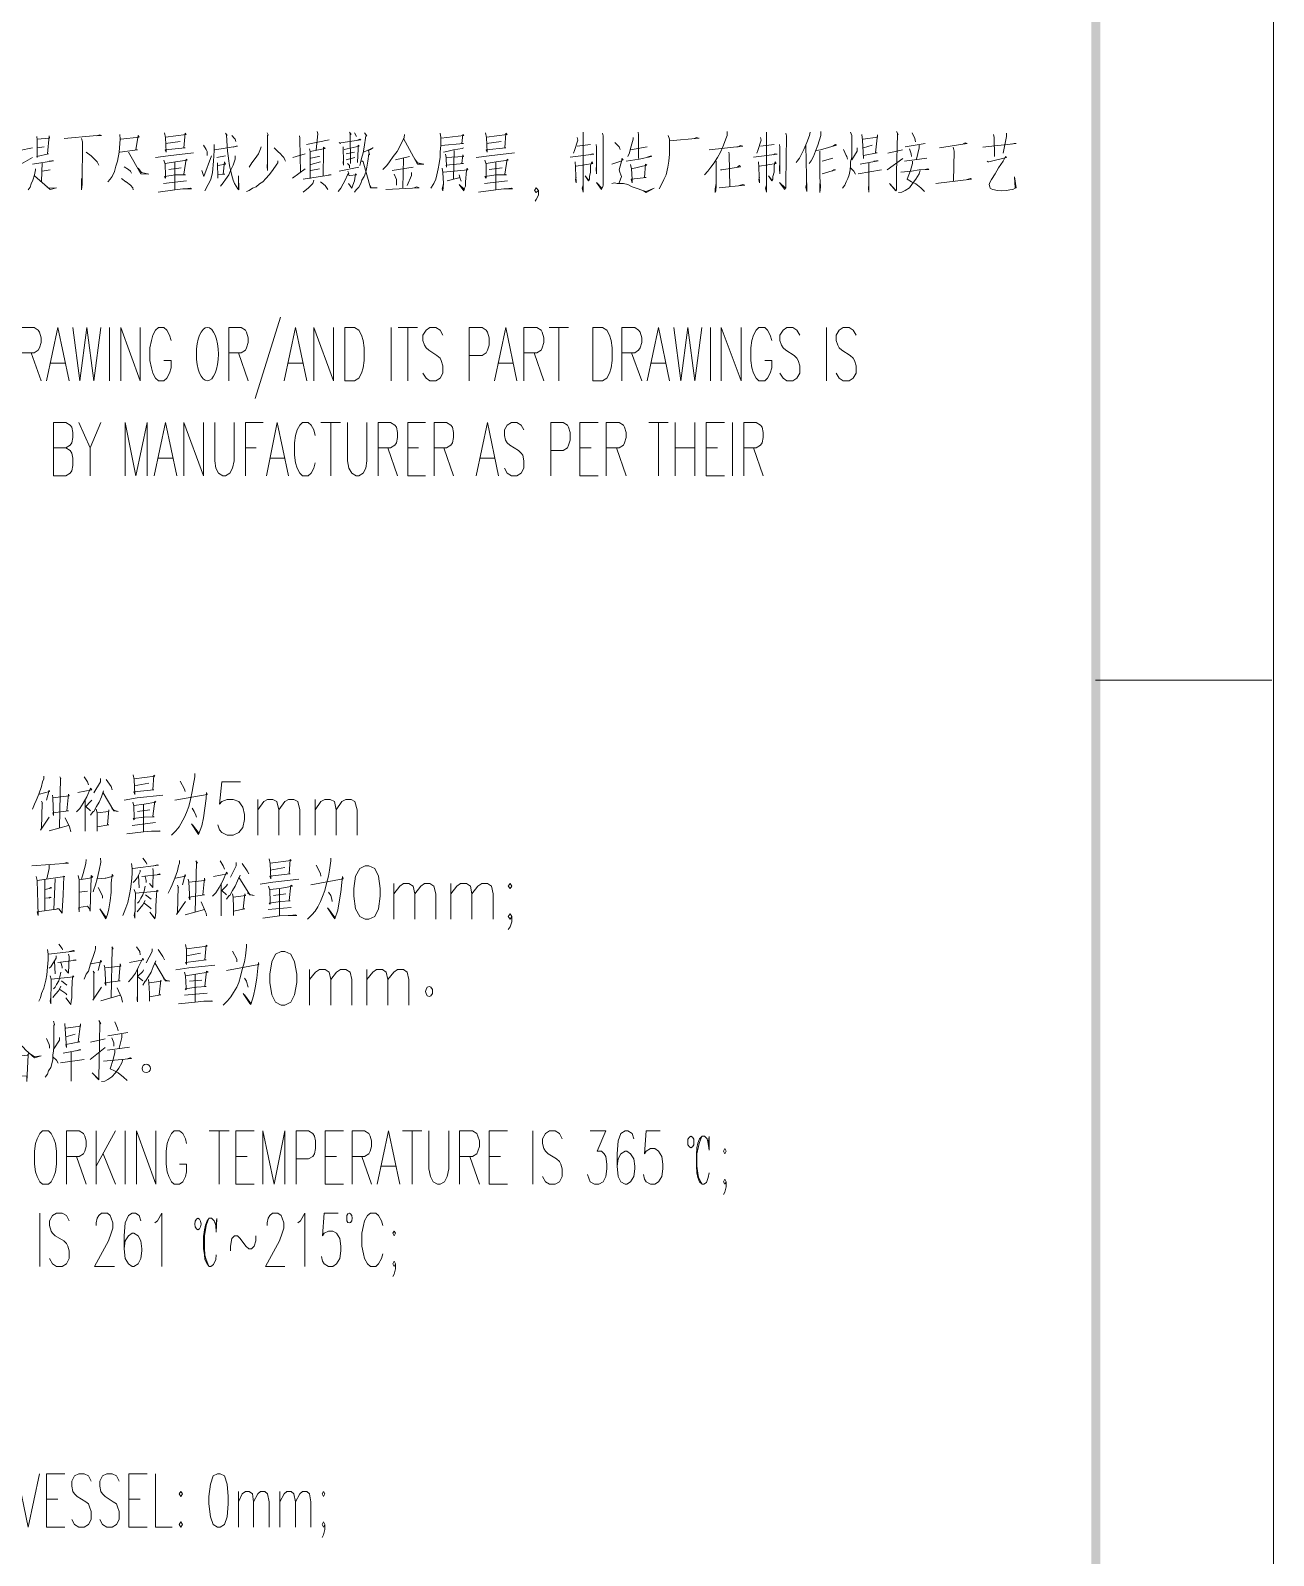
# Model space of a CAD drawing. Header units: millimetres. Extents: x 0 to 588, y 0 to 874.
# Drawn here: x 538.8 to 587.6, y 456.4 to 516.3 of the extents above; entities that cross this region are included whole.
import ezdxf

# ---------------------------------------------------------------- set-up
doc = ezdxf.new("R2010")
doc.units = ezdxf.units.MM
doc.layers.get('0').update_dxf_attribs({"lineweight": 18})

msp = doc.modelspace()

# ---------------------------------------------------------------- hatches: boundary and pattern name
for points in [[(580.453, 6.985), (580.813, 6.985), (580.453, 813.329)], [(580.813, 6.985), (580.453, 813.329), (580.813, 813.329)]]:
    msp.add_hatch(color=0).paths.add_polyline_path(points, flags=0)

# ---------------------------------------------------------------- linework, layer by layer
at = {"color": 0, "lineweight": 0}
for points in [[(587.608, 0), (587.608, 830.792)], [(544.089, 512.276), (544.131, 512.085), (544.153, 511.514), (544.11, 511.598), (544.894, 511.683), (544.851, 511.683), (544.894, 512.254), (544.936, 512.212), (544.131, 512.106)], [(546.481, 512.254), (546.544, 512.169), (546.523, 512.191), (546.544, 511.747), (546.566, 511.535), (546.566, 511.556), (546.587, 511.365), (546.608, 511.175), (546.629, 511.069), (546.65, 510.921), (546.693, 510.773), (546.735, 510.603), (546.777, 510.413), (546.841, 510.286), (546.904, 510.18), (546.968, 510.074), (547.01, 510.032), (546.989, 510.582), (546.989, 510.096)], [(548.111, 512.276), (548.153, 512.191), (548.132, 512.169), (548.132, 510.794), (548.111, 510.963), (548.132, 511.111)], [(550.079, 512.318), (550.101, 512.233), (550.037, 511.598)], [(551.349, 512.297), (551.413, 512.212), (551.37, 512.233), (551.392, 511.069)], [(551.54, 512.276), (551.625, 512.127)], [(551.942, 512.276), (552.027, 512.149), (551.984, 512.149), (551.921, 511.704), (551.879, 511.493), (551.815, 511.26), (551.773, 511.09), (551.751, 510.985)], [(554.905, 512.254), (554.927, 512.085), (554.927, 511.789), (554.905, 511.514), (554.905, 511.323), (554.863, 511.069), (554.821, 510.858), (554.778, 510.625), (554.736, 510.455), (554.651, 510.286), (554.545, 510.096)], [(556.683, 512.276), (556.726, 512.085), (556.747, 511.514), (556.705, 511.598), (557.488, 511.683), (557.445, 511.683), (557.488, 512.254), (557.53, 512.212), (556.726, 512.106)], [(560.514, 512.297), (560.514, 509.947), (560.472, 510.096), (560.514, 510.222)], [(561.277, 512.254), (561.298, 512.149), (561.298, 510.222), (561.277, 510.117), (561.255, 510.096), (561.234, 510.053), (561.044, 510.328), (561.255, 510.096)], [(562.673, 512.297), (562.695, 512.191), (562.695, 511.26)], [(566.166, 512.318), (566.166, 512.169), (566.145, 512.106), (565.997, 511.725), (565.912, 511.514), (565.785, 511.302), (565.764, 511.26), (565.658, 511.09), (565.531, 510.921), (565.404, 510.773), (565.277, 510.625)], [(567.711, 512.297), (567.711, 509.947), (567.669, 510.096), (567.711, 510.222)], [(568.473, 512.254), (568.494, 512.149), (568.473, 510.328), (568.473, 510.117), (568.452, 510.096), (568.431, 510.053), (568.219, 510.328), (568.452, 510.096)], [(569.426, 512.297), (569.404, 512.169), (569.299, 511.895), (569.172, 511.62), (569.087, 511.429), (569.002, 511.28), (568.918, 511.154), (568.875, 511.111)], [(569.849, 512.318), (569.849, 512.169), (569.722, 511.789), (569.637, 511.556), (569.553, 511.344), (569.468, 511.175), (569.383, 511.069)], [(571.013, 512.297), (571.056, 512.169), (571.056, 511.323), (571.013, 511.133), (571.013, 510.985), (570.992, 510.815), (570.95, 510.625), (570.907, 510.476), (570.844, 510.349), (570.78, 510.222), (570.696, 510.096)], [(572.812, 512.318), (572.876, 512.212), (572.855, 512.233), (572.812, 510.709), (572.812, 510.032), (572.791, 509.99), (572.537, 510.286), (572.791, 510.01)], [(573.426, 512.276), (573.532, 512.043), (573.553, 511.916)], [(577.13, 512.254), (577.13, 512.127), (577.003, 511.471)], [(538.903, 511.683), (538.395, 511.577)], [(539.073, 512.127), (539.094, 512), (539.094, 511.302), (539.073, 511.344), (539.538, 511.45), (539.496, 511.45), (539.559, 512.149), (539.581, 512.064), (539.073, 512.022)], [(539.094, 511.683), (539.369, 511.725)], [(540.152, 512.043), (541.295, 512.149), (541.613, 512.169), (541.549, 512.191), (541.422, 512.149)], [(540.83, 512.043), (540.872, 511.916), (540.851, 510.244), (540.83, 510.032), (540.83, 510.476)], [(542.332, 512.212), (542.354, 512.022), (542.311, 511.514), (542.248, 511.154), (542.184, 510.963), (542.121, 510.751), (542.036, 510.561), (541.951, 510.455), (541.867, 510.349)], [(542.375, 512.022), (543.094, 512.106), (543.052, 512.169), (542.967, 511.598), (543.031, 511.598), (542.332, 511.514)], [(544.131, 511.852), (544.703, 511.937)], [(545.613, 511.789), (545.719, 511.62), (545.761, 511.535), (545.761, 511.387)], [(546.037, 511.81), (546.037, 511.577), (546.015, 511.154), (545.973, 510.709), (545.909, 510.434), (545.804, 510.244), (545.677, 509.99)], [(546.058, 511.598), (546.947, 511.747), (546.904, 511.747), (546.777, 511.704)], [(546.735, 512.169), (546.841, 512.043), (546.862, 512.022), (546.883, 511.937)], [(547.878, 511.725), (547.857, 511.64), (547.772, 511.45), (547.645, 511.26), (547.518, 511.09), (547.412, 510.921)], [(548.386, 511.683), (548.534, 511.535), (548.64, 511.45), (548.703, 511.365), (548.767, 511.302), (548.809, 511.217), (548.831, 511.154)], [(549.381, 512.149), (549.402, 512.064), (549.402, 512.022), (549.423, 510.709)], [(549.656, 511.81), (550.545, 512)], [(549.783, 511.64), (549.804, 511.535), (549.804, 510.476)], [(549.804, 511.535), (550.397, 511.662), (550.333, 511.704), (550.333, 511.556), (550.312, 510.582)], [(550.947, 511.895), (550.99, 511.852), (551.011, 511.873), (551.794, 512), (551.751, 512.022), (551.667, 511.979)], [(551.095, 511.725), (551.095, 511.64), (551.116, 511.196), (551.116, 511.006), (551.095, 511.111), (551.116, 511.196)], [(551.138, 511.62), (551.73, 511.747), (551.688, 511.789), (551.688, 511.64), (551.667, 511.111)], [(551.9, 511.514), (552.281, 511.683), (552.26, 511.683), (552.175, 511.62), (552.09, 511.577), (552.133, 511.408), (552.111, 511.45), (552.069, 511.154), (552.027, 510.921), (551.984, 510.731), (551.921, 510.561), (551.836, 510.413), (551.794, 510.286), (551.709, 510.137), (551.603, 510.032), (551.54, 509.947)], [(553.508, 512.212), (553.487, 512.085), (553.36, 511.81), (553.212, 511.535), (553.064, 511.344), (552.916, 511.133), (552.81, 510.985), (552.662, 510.836)], [(553.466, 512.043), (554.016, 511.048), (554.27, 511.048), (554.016, 511.09), (553.91, 511.238)], [(554.948, 512.064), (555.837, 512.169), (555.794, 512.212), (555.752, 511.852), (555.816, 511.852), (554.948, 511.768)], [(555.816, 511.683), (555.773, 511.662), (555.434, 511.598), (555.223, 511.556), (555.032, 511.514)], [(556.726, 511.852), (557.297, 511.937)], [(560.282, 512.085), (560.303, 511.979), (560.176, 511.577), (560.134, 511.471)], [(560.282, 511.747), (560.811, 511.81)], [(561.023, 511.81), (561.044, 511.704), (561.044, 510.667), (561.023, 510.858), (561.044, 510.985)], [(561.763, 511.895), (561.933, 511.725), (561.975, 511.62)], [(562.483, 512.085), (562.483, 512.022), (562.377, 511.662), (562.335, 511.493), (562.271, 511.344)], [(562.377, 511.598), (563.033, 511.725)], [(563.859, 512.169), (563.901, 512.022), (563.901, 511.429), (563.88, 511.154), (563.838, 510.921), (563.774, 510.625), (563.689, 510.434), (563.584, 510.222), (563.499, 510.074)], [(565.044, 512.064), (564.981, 512.085), (564.875, 512.043), (565.065, 512.064), (563.901, 511.958)], [(565.467, 511.598), (566.78, 511.747), (566.695, 511.768), (566.568, 511.704)], [(567.478, 512.085), (567.5, 511.979), (567.372, 511.577), (567.33, 511.471)], [(567.478, 511.747), (568.008, 511.81)], [(568.219, 511.81), (568.24, 511.704), (568.24, 510.667), (568.219, 510.858), (568.219, 510.985)], [(569.256, 511.768), (569.299, 509.969), (569.256, 510.137), (569.299, 510.307)], [(569.68, 511.577), (569.828, 511.598), (570.463, 511.789), (570.42, 511.81), (570.315, 511.747)], [(570.738, 511.62), (570.844, 511.387), (570.865, 511.344), (570.886, 511.238)], [(571.267, 511.683), (571.267, 511.556), (571.056, 511.217)], [(571.458, 512.212), (571.479, 511.979), (571.521, 511.26), (571.521, 511.387), (572.05, 511.493), (571.987, 511.493), (572.072, 512.191), (572.072, 512.106), (571.5, 512.022)], [(571.521, 511.683), (571.86, 511.789)], [(573.151, 511.725), (573.934, 511.852)], [(573.32, 511.64), (573.384, 511.45), (573.405, 511.344)], [(573.701, 511.789), (573.701, 511.683), (573.596, 511.238)], [(574.506, 511.683), (575.585, 511.852), (575.522, 511.873), (575.437, 511.852)], [(575.035, 511.704), (575.077, 511.556), (575.056, 510.371)], [(576.199, 511.704), (577.511, 511.852), (577.427, 511.852), (577.321, 511.831)], [(576.622, 512.212), (576.644, 512.085), (576.665, 511.344)], [(538.353, 510.985), (538.903, 511.302)], [(538.903, 511.048), (539.729, 511.175), (539.665, 511.175), (539.559, 511.154)], [(539.284, 511.09), (539.263, 510.371)], [(541.02, 511.514), (541.211, 511.365), (541.443, 511.133), (541.507, 511.006)], [(542.671, 511.514), (543.158, 510.667), (543.179, 510.667), (543.475, 510.646), (543.179, 510.709), (543.052, 510.879)], [(543.729, 511.302), (544.237, 511.365), (545.232, 511.493)], [(544.068, 511.196), (544.11, 511.048), (544.131, 510.603), (544.131, 510.498), (544.089, 510.561), (544.513, 510.625), (544.915, 510.625), (544.851, 510.646), (544.936, 511.238), (544.978, 511.196), (544.513, 511.133), (544.11, 511.069)], [(544.491, 511.133), (544.491, 510.032)], [(545.55, 510.794), (545.634, 510.561), (545.931, 511.365)], [(546.481, 511.365), (546.142, 511.302)], [(546.163, 511.09), (546.185, 510.498), (546.185, 510.625), (546.46, 510.646), (546.396, 510.646), (546.439, 511.133), (546.481, 511.048), (546.185, 510.985)], [(546.862, 511.365), (546.862, 511.238), (546.777, 511.006), (546.693, 510.815), (546.608, 510.625), (546.481, 510.434), (546.396, 510.307), (546.29, 510.18)], [(548.534, 511.175), (548.534, 511.09), (548.492, 511.048), (548.322, 510.794), (548.196, 510.625), (548.068, 510.476), (547.942, 510.349), (547.814, 510.265), (547.688, 510.159), (547.539, 510.096), (547.412, 510.01), (547.307, 509.969)], [(549.614, 511.45), (549.127, 511.302)], [(550.164, 511.344), (550.143, 511.344), (549.825, 511.28)], [(549.825, 511.027), (550.206, 511.133)], [(551.54, 511.514), (551.222, 511.45)], [(551.561, 511.302), (551.222, 511.217)], [(551.265, 511.069), (551.349, 510.985), (551.349, 510.9)], [(551.836, 511.175), (551.879, 511.133), (552.175, 510.117), (552.429, 510.117), (552.196, 510.117), (552.154, 510.201)], [(553.699, 511.344), (553.149, 511.217)], [(553.466, 511.26), (553.445, 510.117)], [(555.117, 511.429), (555.138, 511.302), (555.159, 510.921), (555.138, 511.006), (555.816, 511.069), (555.752, 511.069), (555.794, 511.408), (555.816, 511.344), (555.138, 511.302)], [(555.456, 511.577), (555.434, 510.455)], [(556.323, 511.302), (556.832, 511.365), (557.826, 511.493)], [(556.662, 511.196), (556.705, 511.048), (556.705, 510.498), (556.662, 510.561), (557.107, 510.625), (557.509, 510.625), (557.445, 510.646), (557.53, 511.238), (557.572, 511.196), (557.107, 511.133), (556.705, 511.069)], [(557.086, 511.133), (557.086, 510.032)], [(560.006, 511.323), (560.938, 511.429), (560.917, 511.429), (560.874, 511.45), (560.79, 511.408)], [(560.197, 511.133), (560.218, 510.921), (560.218, 510.879), (560.239, 510.307), (560.218, 510.434), (560.239, 510.519)], [(560.239, 510.963), (560.895, 511.069), (560.853, 511.133), (560.811, 510.985), (560.811, 510.731), (560.769, 510.561), (560.769, 510.455), (560.726, 510.392), (560.599, 510.582), (560.726, 510.413)], [(561.636, 511.048), (562.038, 511.175), (562.038, 511.26), (562.081, 511.217), (562.038, 511.196), (561.933, 510.815), (561.954, 510.731), (561.996, 510.625), (562.017, 510.561), (561.933, 510.307)], [(562.208, 511.154), (562.716, 511.238), (563.203, 511.344), (563.182, 511.365), (563.033, 511.323)], [(562.377, 511.027), (562.419, 510.858), (562.441, 510.455), (562.441, 510.307), (562.398, 510.455), (562.991, 510.519), (562.928, 510.519), (562.97, 511.048), (563.012, 511.006), (562.419, 510.858)], [(565.743, 511.154), (565.743, 510.18), (565.721, 509.99), (565.7, 509.926), (565.7, 510.074), (565.743, 510.286)], [(566.23, 511.514), (566.251, 511.429), (566.272, 510.159)], [(567.203, 511.323), (568.135, 511.429), (568.113, 511.429), (568.05, 511.45), (567.986, 511.408)], [(567.394, 511.133), (567.415, 510.921), (567.415, 510.879), (567.436, 510.307), (567.415, 510.434), (567.436, 510.519)], [(567.436, 510.963), (568.092, 511.069), (568.05, 511.133), (568.008, 510.985), (568.008, 510.731), (567.965, 510.561), (567.965, 510.455), (567.923, 510.392), (567.796, 510.582), (567.923, 510.413)], [(569.807, 511.556), (569.807, 510.54), (569.828, 510.159), (569.807, 509.926), (569.807, 510.286)], [(569.891, 511.154), (570.315, 511.28)], [(571.394, 511.048), (572.093, 511.175), (572.029, 511.175), (571.923, 511.154)], [(571.733, 511.09), (571.733, 509.947), (571.712, 510.117), (571.733, 510.244)], [(572.452, 510.815), (573.066, 511.26)], [(572.474, 511.471), (573.045, 511.598)], [(573.13, 511.154), (573.998, 511.28)], [(573.447, 511.154), (573.447, 511.069), (573.363, 510.794), (573.236, 510.455), (573.405, 510.349), (573.574, 510.265), (573.765, 510.117), (573.913, 509.969)], [(576.368, 511.154), (576.411, 511.133), (576.432, 511.133), (577.13, 511.302), (577.088, 511.344), (577.003, 511.154), (576.813, 510.9), (576.686, 510.667), (576.538, 510.434), (576.474, 510.328), (576.453, 510.244), (576.474, 510.159), (576.495, 510.096), (576.58, 510.053), (576.665, 510.032), (576.77, 510.01), (576.94, 509.99), (577.13, 510.01), (577.257, 510.032), (577.384, 510.053), (577.469, 510.096), (577.511, 510.117), (577.448, 510.54), (577.469, 510.117)], [(539.03, 510.858), (539.03, 510.815), (538.988, 510.625), (538.924, 510.413), (538.861, 510.265), (538.819, 510.137), (538.734, 510.032)], [(538.988, 510.582), (539.602, 510.053), (539.856, 510.117), (539.581, 510.096), (539.475, 510.137)], [(539.284, 510.773), (539.602, 510.815)], [(542.396, 510.476), (542.565, 510.349)], [(542.502, 510.942), (542.671, 510.836), (542.756, 510.773), (542.798, 510.688)], [(544.259, 510.836), (544.745, 510.9)], [(549.106, 510.498), (549.614, 510.858)], [(549.529, 510.455), (550.63, 510.625), (550.566, 510.625), (550.46, 510.603)], [(550.164, 510.858), (549.825, 510.794)], [(551.286, 510.773), (551.328, 510.688), (551.265, 510.625), (551.18, 510.413), (551.095, 510.265), (551.011, 510.096), (550.905, 509.969)], [(550.947, 510.773), (551.709, 510.921)], [(551.307, 510.625), (551.349, 510.603), (551.625, 510.625), (551.582, 510.667), (551.54, 510.392), (551.476, 510.222), (551.434, 510.096), (551.307, 510.286)], [(553.847, 510.921), (553.021, 510.794)], [(553.106, 510.646), (553.191, 510.434), (553.191, 510.222)], [(553.784, 510.709), (553.784, 510.603), (553.614, 510.201)], [(554.99, 510.879), (555.011, 510.709), (555.032, 510.286), (555.011, 509.99), (554.99, 510.074), (555.032, 510.265)], [(555.032, 510.731), (555.985, 510.815), (555.964, 510.879), (555.942, 510.794), (555.9, 510.349), (555.9, 510.18), (555.858, 510.096), (555.837, 509.99), (555.646, 510.244), (555.858, 510.053)], [(555.181, 510.392), (555.688, 510.519)], [(555.646, 510.625), (555.688, 510.476), (555.731, 510.371)], [(556.832, 510.836), (557.34, 510.9)], [(565.912, 510.815), (565.954, 510.815), (566.695, 510.942), (566.653, 510.985), (566.568, 510.942)], [(569.891, 510.667), (570.42, 510.815), (570.357, 510.815), (570.272, 510.773)], [(571.013, 510.9), (571.14, 510.773), (571.204, 510.646)], [(571.309, 510.667), (572.22, 510.815)], [(573.744, 510.794), (573.701, 510.667), (573.574, 510.455), (573.447, 510.286), (573.32, 510.117), (573.151, 510.01), (573.024, 509.947), (572.897, 509.926)], [(572.982, 510.731), (573.405, 510.773), (573.701, 510.815), (574.082, 510.836), (574.04, 510.858), (573.934, 510.836)], [(574.357, 510.286), (575.755, 510.455), (575.712, 510.476), (575.585, 510.434)], [(542.586, 510.349), (542.756, 510.222), (542.84, 510.117), (542.861, 510.032)], [(543.835, 509.947), (544.491, 510.032), (544.809, 510.074), (545.148, 510.074), (545.105, 510.096), (544.894, 510.074)], [(544.047, 510.286), (544.957, 510.392)], [(549.952, 510.413), (549.91, 510.286), (549.741, 510.117), (549.529, 509.947)], [(550.206, 510.349), (550.397, 510.201), (550.503, 510.053)], [(552.768, 510.053), (554.08, 510.117), (553.995, 510.159), (553.889, 510.117)], [(556.408, 509.947), (557.086, 510.032), (557.403, 510.074), (557.742, 510.074), (557.699, 510.096), (557.488, 510.074)], [(556.641, 510.286), (557.551, 510.392)], [(558.631, 509.587), (558.673, 509.651), (558.758, 509.82), (558.758, 510.01), (558.673, 510.117), (558.61, 510.01), (558.673, 509.926), (558.758, 510.01)], [(561.636, 510.286), (561.742, 510.307), (561.848, 510.286), (562.102, 510.286), (562.271, 510.244), (562.441, 510.159), (562.673, 510.074), (562.885, 509.99), (562.991, 509.926), (563.308, 510.096), (562.991, 509.969), (562.843, 510.01)], [(565.848, 510.117), (566.865, 510.222), (566.78, 510.244), (566.653, 510.201)], [(548.64, 505.037), (547.645, 501.841)], [(538.459, 502.539), (538.459, 504.635), (538.967, 504.635), (539.136, 504.529), (539.178, 504.444), (539.242, 504.232), (539.242, 504.042), (539.178, 503.83), (539.136, 503.745), (538.967, 503.64), (538.459, 503.64)], [(539.454, 502.539), (539.898, 504.635), (540.343, 502.539)], [(540.491, 504.635), (540.766, 502.539), (541.041, 504.635), (541.316, 502.539), (541.591, 504.635)], [(541.93, 504.635), (541.93, 502.539)], [(542.375, 502.539), (542.375, 504.635), (543.137, 502.539), (543.137, 504.635)], [(544.343, 504.127), (544.28, 504.338), (544.174, 504.529), (544.068, 504.635), (543.856, 504.635), (543.729, 504.529), (543.624, 504.338), (543.581, 504.127), (543.518, 503.83), (543.518, 503.343), (543.581, 503.047), (543.624, 502.835), (543.729, 502.644), (543.856, 502.539), (544.068, 502.539), (544.174, 502.644), (544.28, 502.835), (544.343, 503.047), (544.343, 503.343), (544.068, 503.343)], [(546.608, 502.539), (546.608, 504.635), (547.095, 504.635), (547.264, 504.529), (547.307, 504.444), (547.37, 504.232), (547.37, 504.042), (547.307, 503.83), (547.264, 503.745), (547.095, 503.64), (546.608, 503.64)], [(548.788, 502.539), (549.233, 504.635), (549.677, 502.539)], [(549.952, 502.539), (549.952, 504.635), (550.714, 502.539), (550.714, 504.635)], [(552.979, 504.635), (552.979, 502.539)], [(553.254, 504.635), (554.016, 504.635)], [(553.635, 504.635), (553.635, 502.539)], [(555.011, 504.338), (554.905, 504.529), (554.736, 504.635), (554.503, 504.635), (554.355, 504.529), (554.228, 504.338), (554.228, 504.127), (554.292, 503.936), (554.355, 503.83), (554.461, 503.745), (554.778, 503.534), (554.905, 503.428), (554.948, 503.343), (555.011, 503.131), (555.011, 502.835), (554.905, 502.644), (554.736, 502.539), (554.503, 502.539), (554.355, 502.644), (554.228, 502.835)], [(556.048, 502.539), (556.048, 504.635), (556.556, 504.635), (556.705, 504.529), (556.768, 504.444), (556.832, 504.232), (556.832, 503.936), (556.768, 503.745), (556.705, 503.64), (556.556, 503.534), (556.048, 503.534)], [(557.043, 502.539), (557.488, 504.635), (557.911, 502.539)], [(558.186, 502.539), (558.186, 504.635), (558.694, 504.635), (558.864, 504.529), (558.906, 504.444), (558.969, 504.232), (558.969, 504.042), (558.906, 503.83), (558.864, 503.745), (558.694, 503.64), (558.186, 503.64)], [(559.181, 504.635), (559.943, 504.635)], [(559.562, 504.635), (559.562, 502.539)], [(562.038, 502.539), (562.038, 504.635), (562.547, 504.635), (562.695, 504.529), (562.758, 504.444), (562.822, 504.232), (562.822, 504.042), (562.758, 503.83), (562.695, 503.745), (562.547, 503.64), (562.038, 503.64)], [(563.033, 502.539), (563.478, 504.635), (563.901, 502.539)], [(564.071, 504.635), (564.346, 502.539), (564.621, 504.635), (564.896, 502.539), (565.171, 504.635)], [(565.51, 504.635), (565.51, 502.539)], [(565.933, 502.539), (565.933, 504.635), (566.716, 502.539), (566.716, 504.635)], [(567.923, 504.127), (567.859, 504.338), (567.754, 504.529), (567.648, 504.635), (567.415, 504.635), (567.309, 504.529), (567.203, 504.338), (567.14, 504.127), (567.097, 503.83), (567.097, 503.343), (567.14, 503.047), (567.203, 502.835), (567.309, 502.644), (567.415, 502.539), (567.648, 502.539), (567.754, 502.644), (567.859, 502.835), (567.923, 503.047), (567.923, 503.343), (567.648, 503.343)], [(569.024, 504.338), (568.896, 504.529), (568.748, 504.635), (568.515, 504.635), (568.367, 504.529), (568.24, 504.338), (568.24, 504.127), (568.304, 503.936), (568.367, 503.83), (568.473, 503.745), (568.791, 503.534), (568.896, 503.428), (568.96, 503.343), (569.024, 503.131), (569.024, 502.835), (568.896, 502.644), (568.748, 502.539), (568.515, 502.539), (568.367, 502.644), (568.24, 502.835)], [(570.061, 504.635), (570.061, 502.539)], [(571.225, 504.338), (571.119, 504.529), (570.95, 504.635), (570.717, 504.635), (570.569, 504.529), (570.442, 504.338), (570.442, 504.127), (570.505, 503.936), (570.569, 503.83), (570.674, 503.745), (570.992, 503.534), (571.119, 503.428), (571.161, 503.343), (571.225, 503.131), (571.225, 502.835), (571.119, 502.644), (570.95, 502.539), (570.717, 502.539), (570.569, 502.644), (570.442, 502.835)], [(538.861, 503.64), (539.242, 502.539)], [(546.989, 503.64), (547.37, 502.539)], [(558.588, 503.64), (558.969, 502.539)], [(562.419, 503.64), (562.822, 502.539)], [(539.623, 503.238), (540.173, 503.238)], [(548.957, 503.238), (549.508, 503.238)], [(557.212, 503.238), (557.763, 503.238)], [(563.203, 503.238), (563.753, 503.238)], [(539.729, 498.814), (539.729, 500.909), (540.216, 500.909), (540.385, 500.803), (540.448, 500.719), (540.491, 500.507), (540.491, 500.317), (540.448, 500.105), (540.385, 500.02), (540.216, 499.914), (539.729, 499.914)], [(540.724, 500.909), (541.168, 499.914), (541.168, 498.814)], [(541.591, 500.909), (541.168, 499.914)], [(542.544, 498.814), (542.544, 500.909), (542.967, 498.814), (543.412, 500.909), (543.412, 498.814)], [(543.687, 498.814), (544.131, 500.909), (544.576, 498.814)], [(544.851, 498.814), (544.851, 500.909), (545.613, 498.814), (545.613, 500.909)], [(546.058, 500.909), (546.058, 499.406), (546.1, 499.11), (546.206, 498.92), (546.375, 498.814), (546.481, 498.814), (546.65, 498.92), (546.756, 499.11), (546.82, 499.406), (546.82, 500.909)], [(547.264, 498.814), (547.264, 500.909), (547.963, 500.909)], [(548.09, 498.814), (548.513, 500.909), (548.957, 498.814)], [(549.995, 500.401), (549.952, 500.612), (549.846, 500.803), (549.72, 500.909), (549.508, 500.909), (549.402, 500.803), (549.296, 500.612), (549.233, 500.401), (549.19, 500.105), (549.19, 499.618), (549.233, 499.322), (549.296, 499.11), (549.402, 498.92), (549.508, 498.814), (549.72, 498.814), (549.846, 498.92), (549.952, 499.11), (549.995, 499.322)], [(550.227, 500.909), (550.99, 500.909)], [(550.609, 500.909), (550.609, 498.814)], [(551.265, 500.909), (551.265, 499.406), (551.328, 499.11), (551.434, 498.92), (551.603, 498.814), (551.709, 498.814), (551.879, 498.92), (551.984, 499.11), (552.027, 499.406), (552.027, 500.909)], [(552.471, 498.814), (552.471, 500.909), (552.958, 500.909), (553.127, 500.803), (553.191, 500.719), (553.233, 500.507), (553.233, 500.317), (553.191, 500.105), (553.127, 500.02), (552.958, 499.914), (552.471, 499.914)], [(553.635, 498.814), (553.635, 500.909), (554.334, 500.909)], [(554.673, 498.814), (554.673, 500.909), (555.159, 500.909), (555.329, 500.803), (555.392, 500.719), (555.434, 500.507), (555.434, 500.317), (555.392, 500.105), (555.329, 500.02), (555.159, 499.914), (554.673, 499.914)], [(556.323, 498.814), (556.768, 500.909), (557.191, 498.814)], [(558.186, 500.612), (558.08, 500.803), (557.911, 500.909), (557.699, 500.909), (557.53, 500.803), (557.424, 500.612), (557.424, 500.401), (557.466, 500.211), (557.53, 500.105), (557.636, 500.02), (557.975, 499.808), (558.08, 499.703), (558.144, 499.618), (558.186, 499.406), (558.186, 499.11), (558.08, 498.92), (557.911, 498.814), (557.699, 498.814), (557.53, 498.92), (557.424, 499.11)], [(559.245, 498.814), (559.245, 500.909), (559.731, 500.909), (559.901, 500.803), (559.943, 500.719), (560.006, 500.507), (560.006, 500.211), (559.943, 500.02), (559.901, 499.914), (559.731, 499.808), (559.245, 499.808)], [(560.388, 498.814), (560.388, 500.909), (561.107, 500.909)], [(561.425, 498.814), (561.425, 500.909), (561.933, 500.909), (562.102, 500.803), (562.144, 500.719), (562.208, 500.507), (562.208, 500.317), (562.144, 500.105), (562.102, 500.02), (561.933, 499.914), (561.425, 499.914)], [(563.097, 500.909), (563.859, 500.909)], [(563.478, 500.909), (563.478, 498.814)], [(564.134, 500.909), (564.134, 498.814)], [(564.896, 500.909), (564.896, 498.814)], [(565.341, 498.814), (565.341, 500.909), (566.06, 500.909)], [(566.378, 500.909), (566.378, 498.814)], [(566.822, 498.814), (566.822, 500.909), (567.309, 500.909), (567.478, 500.803), (567.542, 500.719), (567.584, 500.507), (567.584, 500.317), (567.542, 500.105), (567.478, 500.02), (567.309, 499.914), (566.822, 499.914)], [(540.216, 499.914), (540.385, 499.808), (540.448, 499.703), (540.491, 499.512), (540.491, 499.216), (540.448, 499.004), (540.385, 498.92), (540.216, 498.814), (539.729, 498.814)], [(547.264, 499.914), (547.688, 499.914)], [(552.852, 499.914), (553.233, 498.814)], [(553.635, 499.914), (554.059, 499.914)], [(555.053, 499.914), (555.434, 498.814)], [(560.388, 499.914), (560.832, 499.914)], [(561.827, 499.914), (562.208, 498.814)], [(564.134, 499.914), (564.896, 499.914)], [(565.341, 499.914), (565.785, 499.914)], [(567.203, 499.914), (567.584, 498.814)], [(543.856, 499.512), (544.407, 499.512)], [(548.238, 499.512), (548.788, 499.512)], [(556.493, 499.512), (557.043, 499.512)], [(553.635, 498.814), (554.334, 498.814)], [(560.388, 498.814), (561.107, 498.814)], [(565.341, 498.814), (566.06, 498.814)], [(587.544, 490.791), (580.623, 490.791)], [(542.861, 487.087), (542.904, 486.897), (542.925, 486.304), (542.883, 486.41), (543.666, 486.495), (543.624, 486.495), (543.666, 487.066), (543.708, 487.024), (542.904, 486.918)], [(545.274, 487.13), (545.274, 487.003), (545.211, 486.643), (545.169, 486.431), (545.105, 486.114), (545.042, 485.839), (544.957, 485.606), (544.872, 485.415), (544.661, 485.034), (544.534, 484.886), (544.364, 484.717)], [(539.348, 487.024), (539.348, 486.918), (539.306, 486.812), (539.263, 486.622), (539.157, 486.325), (539.052, 486.071), (538.988, 485.923), (538.903, 485.733)], [(539.983, 487.003), (540.025, 486.918), (540.004, 486.96), (539.962, 485.013)], [(540.681, 486.389), (541.232, 486.495), (541.189, 486.558), (541.041, 486.219), (540.893, 485.966), (540.766, 485.754), (540.639, 485.627)], [(540.935, 487.003), (541.062, 486.812), (541.105, 486.685)], [(541.57, 486.939), (541.57, 486.812), (541.316, 486.368)], [(541.803, 486.897), (541.994, 486.622), (542.036, 486.495)], [(542.904, 486.643), (543.475, 486.749)], [(544.894, 486.431), (544.872, 486.516), (544.703, 486.833)], [(547.074, 486.812), (546.333, 486.812), (546.248, 485.923), (546.333, 486.029), (546.544, 486.114), (546.777, 486.114), (547.01, 486.029), (547.158, 485.817), (547.222, 485.521), (547.222, 485.33), (547.158, 485.013), (547.01, 484.822), (546.777, 484.717), (546.544, 484.717), (546.333, 484.822), (546.248, 484.928), (546.185, 485.119)], [(539.178, 486.325), (539.581, 486.431), (539.559, 486.474), (539.454, 486.092)], [(539.263, 486.05), (539.306, 485.966), (539.284, 485.987), (539.263, 484.971), (539.221, 484.907), (539.559, 485.415)], [(539.687, 486.283), (539.708, 486.177), (539.729, 485.479), (539.708, 485.584), (540.322, 485.669), (540.258, 485.669), (540.322, 486.325), (540.343, 486.262), (539.687, 486.177)], [(540.978, 486.114), (540.978, 484.865), (540.978, 485.161)], [(541.232, 486.092), (541.189, 486.029), (540.999, 485.839), (541.189, 485.669)], [(541.697, 486.452), (541.613, 486.219), (541.528, 486.008), (541.422, 485.839), (541.316, 485.648), (541.295, 485.648), (541.189, 485.5)], [(541.676, 486.368), (542.1, 485.669), (542.269, 485.648), (542.1, 485.69), (542.015, 485.754)], [(542.502, 486.092), (543.01, 486.177), (544.026, 486.283)], [(542.84, 486.008), (542.883, 485.86), (542.904, 485.394), (542.904, 485.309), (542.861, 485.373), (543.285, 485.415), (543.687, 485.436), (543.624, 485.457), (543.708, 486.05), (543.75, 486.008), (543.285, 485.923), (542.883, 485.881)], [(543.264, 485.923), (543.264, 484.844)], [(545.148, 485.161), (545.402, 484.78), (545.423, 484.738), (545.55, 485.077), (545.613, 485.394), (545.677, 485.775), (545.719, 486.156), (545.74, 486.389), (545.761, 486.304), (544.491, 486.092)], [(547.751, 486.114), (547.751, 484.717)], [(547.751, 485.712), (547.984, 486.029), (548.132, 486.114), (548.344, 486.114), (548.492, 486.029), (548.577, 485.712), (548.577, 484.717)], [(548.577, 485.712), (548.809, 486.029), (548.957, 486.114), (549.169, 486.114), (549.317, 486.029), (549.402, 485.712), (549.402, 484.717)], [(549.995, 486.114), (549.995, 484.717)], [(549.995, 485.712), (550.227, 486.029), (550.376, 486.114), (550.587, 486.114), (550.757, 486.029), (550.82, 485.712), (550.82, 484.717)], [(550.82, 485.712), (551.053, 486.029), (551.201, 486.114), (551.413, 486.114), (551.561, 486.029), (551.646, 485.712), (551.646, 484.717)], [(540.194, 485.394), (540.364, 485.034), (540.385, 484.95), (540.406, 484.844)], [(541.401, 485.733), (541.443, 485.584), (541.443, 484.865), (541.443, 485.034), (541.909, 485.119), (541.846, 485.119), (541.909, 485.712), (541.909, 485.648), (541.443, 485.584)], [(543.031, 485.648), (543.518, 485.712)], [(545.169, 485.775), (545.253, 485.648), (545.317, 485.5), (545.338, 485.415)], [(539.559, 484.886), (540.322, 485.098)], [(542.607, 484.759), (543.264, 484.844), (543.581, 484.865), (543.92, 484.865), (543.878, 484.886), (543.666, 484.865)], [(542.819, 485.098), (543.729, 485.204)], [(545.19, 485.119), (545.444, 484.78), (545.423, 484.78)], [(538.882, 483.51), (540.322, 483.616), (540.258, 483.637), (540.131, 483.595)], [(539.559, 483.531), (539.559, 483.404), (539.475, 483.002)], [(541.02, 483.764), (540.999, 483.595), (540.893, 483.214), (540.83, 482.981)], [(541.57, 483.807), (541.591, 483.658), (541.528, 483.341), (541.443, 483.002), (541.38, 482.769), (541.316, 482.579), (541.295, 482.494)], [(542.798, 483.595), (542.819, 483.404), (542.819, 483.193), (542.798, 482.896), (542.756, 482.6), (542.713, 482.388), (542.65, 482.071), (542.565, 481.859), (542.502, 481.69), (542.459, 481.563)], [(542.84, 483.404), (543.856, 483.531), (543.814, 483.553), (543.666, 483.51)], [(543.242, 483.807), (543.37, 483.637), (543.391, 483.574)], [(544.682, 483.722), (544.682, 483.616), (544.639, 483.51), (544.597, 483.32), (544.491, 483.023), (544.385, 482.769), (544.322, 482.621), (544.237, 482.431)], [(545.317, 483.701), (545.38, 483.616), (545.338, 483.637), (545.296, 481.711)], [(546.269, 483.701), (546.396, 483.51), (546.439, 483.383)], [(546.904, 483.637), (546.904, 483.51), (546.672, 483.066)], [(547.137, 483.595), (547.328, 483.32), (547.391, 483.193)], [(548.196, 483.785), (548.238, 483.595), (548.259, 483.002), (548.217, 483.108), (549.021, 483.193), (548.979, 483.193), (549.021, 483.764), (549.063, 483.722), (548.238, 483.616)], [(550.609, 483.807), (550.609, 483.701), (550.566, 483.341), (550.524, 483.108), (550.439, 482.812), (550.376, 482.536), (550.291, 482.304), (550.206, 482.113), (550.101, 481.901), (549.995, 481.732), (549.868, 481.584), (549.741, 481.457), (549.698, 481.415)], [(550.227, 483.108), (550.206, 483.214), (550.037, 483.531)], [(539.052, 483.087), (539.094, 482.939), (539.115, 482.05), (539.136, 481.563), (539.094, 481.711), (539.941, 481.817), (539.898, 481.838), (539.813, 481.796)], [(539.941, 481.817), (540.067, 481.647), (540.067, 481.732), (540.11, 482.367), (540.131, 483.108), (540.173, 483.087), (539.538, 483.002), (539.094, 482.939)], [(539.39, 482.96), (539.39, 481.774)], [(539.792, 483.002), (539.75, 481.796)], [(540.702, 483.129), (540.745, 482.96), (540.745, 481.711), (540.724, 481.88), (541.062, 481.923), (541.147, 481.817), (541.168, 481.732), (541.189, 482.261), (541.211, 483.045), (541.211, 483.129), (541.274, 483.066), (541.147, 483.023), (540.745, 482.96)], [(541.443, 483.002), (541.761, 483.023), (541.782, 483.023), (542.036, 483.087), (542.078, 483.108), (542.036, 483.171), (541.994, 482.833), (541.994, 482.473), (541.951, 482.134), (541.909, 481.817), (541.846, 481.605), (541.782, 481.436), (541.549, 481.817), (541.803, 481.478)], [(543.137, 483.341), (543.137, 483.277), (543.01, 483.045), (542.925, 482.918), (542.861, 482.854)], [(543.073, 483.129), (543.094, 482.642)], [(543.2, 483.087), (543.92, 483.171), (543.899, 483.193), (543.814, 483.171)], [(543.327, 483.087), (543.37, 482.939), (543.37, 482.854)], [(543.624, 483.404), (543.645, 483.32), (543.624, 482.663), (543.496, 482.812)], [(544.513, 483.023), (544.915, 483.108), (544.894, 483.171), (544.788, 482.769)], [(545.02, 482.981), (545.042, 482.875), (545.084, 482.177), (545.042, 482.283), (545.655, 482.367), (545.592, 482.367), (545.655, 483.023), (545.677, 482.939), (545.042, 482.875)], [(546.015, 483.087), (546.566, 483.193), (546.523, 483.256), (546.375, 482.918), (546.227, 482.663), (546.1, 482.452), (545.973, 482.325)], [(547.053, 483.15), (546.947, 482.918), (546.862, 482.706), (546.756, 482.536), (546.65, 482.346), (546.629, 482.346), (546.523, 482.198)], [(547.01, 483.066), (547.433, 482.367), (547.603, 482.346), (547.433, 482.388), (547.349, 482.452)], [(547.836, 482.791), (548.344, 482.875), (549.36, 482.981)], [(548.238, 483.341), (548.809, 483.447)], [(550.481, 481.859), (550.736, 481.478), (550.778, 481.436), (550.884, 481.774), (550.947, 482.092), (551.011, 482.473), (551.053, 482.854), (551.074, 483.087), (551.095, 483.002), (549.825, 482.769)], [(539.411, 482.579), (539.665, 482.642), (539.623, 482.663), (539.581, 482.621)], [(540.745, 482.473), (541.062, 482.515)], [(541.486, 482.663), (541.634, 482.388), (541.655, 482.325), (541.655, 482.24)], [(542.904, 482.579), (542.946, 482.431), (542.925, 481.457), (542.904, 481.563), (542.925, 481.711)], [(542.946, 482.431), (543.835, 482.515), (543.793, 482.558), (543.772, 482.346), (543.75, 481.944), (543.75, 481.711), (543.729, 481.563), (543.708, 481.436), (543.518, 481.69), (543.687, 481.478)], [(543.327, 482.706), (543.285, 482.515), (543.242, 482.367), (543.158, 482.24), (543.094, 482.113), (543.031, 482.05)], [(543.348, 482.367), (543.56, 482.198)], [(544.597, 482.748), (544.639, 482.663), (544.618, 482.685), (544.597, 481.669), (544.555, 481.605), (544.915, 482.113)], [(546.312, 482.812), (546.312, 481.542), (546.312, 481.859)], [(546.566, 482.791), (546.523, 482.727), (546.333, 482.536), (546.523, 482.367)], [(546.756, 482.409), (546.777, 482.283), (546.798, 481.88), (546.798, 481.563), (546.798, 481.732), (547.243, 481.817), (547.179, 481.817), (547.243, 482.409), (547.264, 482.346), (546.798, 482.283)], [(548.174, 482.706), (548.217, 482.558), (548.238, 482.092), (548.238, 482.007), (548.196, 482.05), (548.64, 482.113), (549.021, 482.134), (548.979, 482.156), (549.042, 482.748), (549.106, 482.706), (548.619, 482.621), (548.217, 482.579)], [(548.365, 482.346), (548.852, 482.409)], [(548.598, 482.621), (548.598, 481.542)], [(550.524, 482.473), (550.609, 482.346), (550.651, 482.198), (550.672, 482.113)], [(553.085, 482.812), (553.085, 481.415)], [(553.085, 482.409), (553.318, 482.706), (553.466, 482.812), (553.678, 482.812), (553.847, 482.706), (553.91, 482.409), (553.91, 481.415)], [(553.91, 482.409), (554.143, 482.706), (554.292, 482.812), (554.503, 482.812), (554.651, 482.706), (554.736, 482.409), (554.736, 481.415)], [(555.329, 482.812), (555.329, 481.415)], [(555.329, 482.409), (555.562, 482.706), (555.71, 482.812), (555.942, 482.812), (556.091, 482.706), (556.154, 482.409), (556.154, 481.415)], [(556.154, 482.409), (556.387, 482.706), (556.535, 482.812), (556.768, 482.812), (556.916, 482.706), (556.98, 482.409), (556.98, 481.415)], [(539.433, 482.24), (539.644, 482.261), (539.602, 482.283), (539.559, 482.24)], [(543.327, 482.156), (543.242, 481.986), (543.115, 481.838), (543.01, 481.711)], [(543.285, 482.05), (543.518, 481.88), (543.56, 481.817)], [(544.894, 481.584), (545.655, 481.796)], [(545.529, 482.092), (545.698, 481.711), (545.719, 481.647), (545.74, 481.542)], [(548.153, 481.796), (549.063, 481.88)], [(550.524, 481.817), (550.778, 481.478)], [(547.942, 481.457), (548.598, 481.542), (548.936, 481.563), (549.275, 481.563), (549.233, 481.584), (549.021, 481.563)], [(557.721, 481.521), (557.657, 481.415), (557.572, 481.521), (557.657, 481.626), (557.721, 481.521), (557.721, 481.309), (557.657, 481.118), (557.572, 481.012)], [(539.496, 480.229), (539.517, 480.039), (539.517, 479.827), (539.496, 479.531), (539.475, 479.235), (539.433, 479.023), (539.348, 478.705), (539.263, 478.494), (539.221, 478.324), (539.157, 478.197)], [(539.538, 480.039), (540.554, 480.166), (540.512, 480.187), (540.364, 480.145)], [(539.835, 479.975), (539.835, 479.891), (539.708, 479.679), (539.623, 479.552), (539.559, 479.488)], [(539.941, 480.441), (540.067, 480.272), (540.089, 480.208)], [(540.322, 480.039), (540.343, 479.954), (540.322, 479.298), (540.194, 479.446)], [(541.38, 480.356), (541.38, 480.25), (541.359, 480.145), (541.295, 479.954), (541.189, 479.658), (541.105, 479.383), (541.02, 479.256), (540.935, 479.065)], [(542.015, 480.335), (542.078, 480.25), (542.036, 480.272), (541.994, 478.324)], [(542.989, 480.335), (543.115, 480.145), (543.137, 480.018)], [(543.602, 480.25), (543.602, 480.145), (543.37, 479.7)], [(543.835, 480.229), (544.026, 479.954), (544.089, 479.827)], [(544.915, 480.42), (544.957, 480.229), (544.957, 479.637), (544.915, 479.721), (545.719, 479.827), (545.677, 479.827), (545.719, 480.399), (545.761, 480.356), (544.957, 480.25)], [(544.957, 479.975), (545.507, 480.081)], [(547.307, 480.441), (547.307, 480.335), (547.264, 479.975), (547.222, 479.743), (547.137, 479.446), (547.074, 479.171), (547.01, 478.938), (546.926, 478.748), (546.798, 478.536), (546.693, 478.367), (546.566, 478.219), (546.439, 478.091), (546.396, 478.049)], [(546.926, 479.743), (546.926, 479.848), (546.756, 480.166)], [(540.025, 479.34), (539.983, 479.15), (539.941, 479.002), (539.856, 478.853), (539.792, 478.748), (539.729, 478.684)], [(539.771, 479.764), (539.792, 479.277)], [(539.898, 479.721), (540.618, 479.806), (540.597, 479.827), (540.512, 479.806)], [(540.025, 479.721), (540.067, 479.552), (540.067, 479.488)], [(541.211, 479.658), (541.613, 479.743), (541.591, 479.806), (541.486, 479.404)], [(541.295, 479.383), (541.337, 479.298), (541.316, 479.319), (541.316, 478.303), (541.274, 478.24), (541.613, 478.748)], [(541.718, 479.615), (541.74, 479.51), (541.782, 478.811), (541.74, 478.917), (542.354, 479.002), (542.29, 479.002), (542.354, 479.658), (542.375, 479.573), (541.74, 479.51)], [(542.713, 479.721), (543.264, 479.827), (543.242, 479.891), (543.073, 479.552), (542.946, 479.298), (542.798, 479.086), (542.671, 478.959)], [(543.031, 479.446), (543.031, 478.176), (543.01, 478.261), (543.031, 478.494)], [(543.264, 479.425), (543.242, 479.361), (543.031, 479.171), (543.242, 479.002)], [(543.75, 479.785), (543.645, 479.552), (543.56, 479.34), (543.454, 479.171), (543.348, 478.981), (543.327, 478.981), (543.242, 478.832)], [(543.708, 479.7), (544.131, 479.002), (544.301, 478.981), (544.131, 479.023), (544.047, 479.086)], [(544.534, 479.425), (545.042, 479.51), (546.058, 479.615)], [(544.872, 479.34), (544.915, 479.192), (544.936, 478.726), (544.936, 478.642), (544.894, 478.684), (545.338, 478.748), (545.719, 478.769), (545.677, 478.79), (545.74, 479.383), (545.804, 479.34), (545.317, 479.256), (544.915, 479.192)], [(547.179, 478.494), (547.433, 478.113), (547.476, 478.07), (547.582, 478.409), (547.645, 478.726), (547.709, 479.108), (547.751, 479.488), (547.772, 479.721), (547.793, 479.637), (546.523, 479.404)], [(549.783, 479.446), (549.783, 478.049)], [(549.783, 479.044), (550.016, 479.34), (550.164, 479.446), (550.397, 479.446), (550.545, 479.34), (550.609, 479.044), (550.609, 478.049)], [(550.609, 479.044), (550.841, 479.34), (550.99, 479.446), (551.201, 479.446), (551.37, 479.34), (551.434, 479.044), (551.434, 478.049)], [(552.027, 479.446), (552.027, 478.049)], [(552.027, 479.044), (552.26, 479.34), (552.408, 479.446), (552.64, 479.446), (552.789, 479.34), (552.852, 479.044), (552.852, 478.049)], [(552.852, 479.044), (553.085, 479.34), (553.233, 479.446), (553.466, 479.446), (553.614, 479.34), (553.678, 479.044), (553.678, 478.049)], [(539.602, 479.192), (539.644, 479.065), (539.623, 478.091), (539.602, 478.197), (539.623, 478.346)], [(539.644, 479.065), (540.533, 479.15), (540.491, 479.192), (540.47, 478.981), (540.448, 478.578), (540.448, 478.324), (540.427, 478.197), (540.406, 478.07), (540.216, 478.324), (540.385, 478.113)], [(540.025, 478.79), (539.941, 478.621), (539.813, 478.473), (539.708, 478.346)], [(540.046, 479.002), (540.258, 478.832)], [(542.226, 478.726), (542.396, 478.346), (542.417, 478.282), (542.438, 478.155)], [(543.454, 479.044), (543.475, 478.917), (543.496, 478.494), (543.496, 478.197), (543.496, 478.367), (543.941, 478.451), (543.878, 478.451), (543.941, 479.023), (543.962, 478.981), (543.496, 478.917)], [(545.063, 478.981), (545.55, 479.023)], [(545.296, 479.256), (545.296, 478.155)], [(547.222, 479.108), (547.307, 478.981), (547.349, 478.832), (547.37, 478.748)], [(539.983, 478.663), (540.216, 478.494), (540.258, 478.451)], [(541.591, 478.219), (542.354, 478.43)], [(544.639, 478.091), (545.296, 478.155), (545.634, 478.197), (545.973, 478.197), (545.931, 478.219), (545.719, 478.197)], [(544.872, 478.43), (545.761, 478.515)], [(547.222, 478.451), (547.476, 478.113)], [(539.729, 477.414), (539.771, 477.287), (539.75, 477.245), (539.75, 476.44), (539.729, 476.25), (539.708, 476.081), (539.708, 475.911), (539.665, 475.742), (539.623, 475.594), (539.538, 475.467), (539.496, 475.34), (539.411, 475.213)], [(540.173, 477.329), (540.194, 477.097), (540.237, 476.377), (540.216, 476.504), (540.766, 476.61), (540.702, 476.61), (540.787, 477.308), (540.787, 477.224), (540.216, 477.139)], [(541.507, 477.435), (541.591, 477.308), (541.549, 477.351), (541.528, 475.827), (541.507, 475.213), (541.507, 475.107), (541.253, 475.382), (541.507, 475.128)], [(541.867, 476.843), (542.65, 476.97)], [(542.142, 477.393), (542.248, 477.139), (542.269, 477.033)], [(538.099, 476.779), (538.163, 476.758), (538.353, 476.589), (538.438, 476.483), (538.543, 476.398), (538.649, 476.271), (538.988, 475.975), (539.242, 476.06), (538.988, 476.017), (538.776, 476.165), (538.713, 476.081), (538.035, 476.017), (537.993, 476.081), (538.014, 476.038), (538.035, 475.043), (538.014, 475.213), (538.035, 475.234), (538.692, 475.276), (538.692, 475.043), (538.734, 476.081)], [(539.454, 476.737), (539.559, 476.504), (539.581, 476.44), (539.581, 476.356)], [(539.962, 476.779), (539.962, 476.673), (539.75, 476.335)], [(540.216, 476.8), (540.576, 476.906)], [(541.168, 475.911), (541.761, 476.377)], [(541.189, 476.589), (541.761, 476.716)], [(541.846, 476.271), (542.713, 476.398)], [(542.015, 476.758), (542.1, 476.567), (542.1, 476.44)], [(542.417, 476.906), (542.417, 476.779), (542.311, 476.356)], [(539.708, 476.017), (539.856, 475.89), (539.919, 475.763)], [(540.004, 475.784), (540.935, 475.911)], [(540.11, 476.165), (540.808, 476.292), (540.745, 476.292), (540.639, 476.25)], [(540.427, 476.208), (540.427, 475.065), (540.427, 475.361)], [(542.459, 475.911), (542.417, 475.784), (542.29, 475.573), (542.163, 475.382), (542.015, 475.234), (541.867, 475.128), (541.74, 475.065), (541.613, 475.043)], [(541.697, 475.848), (542.121, 475.89), (542.417, 475.911), (542.798, 475.954), (542.756, 475.975), (542.65, 475.954)], [(542.142, 476.271), (542.142, 476.187), (542.078, 475.911), (541.951, 475.551), (542.121, 475.467), (542.269, 475.382), (542.481, 475.213), (542.629, 475.086)], [(540.237, 471.022), (540.237, 473.117), (540.745, 473.117), (540.914, 473.012), (540.957, 472.906), (541.02, 472.715), (541.02, 472.503), (540.957, 472.313), (540.914, 472.207), (540.745, 472.101), (540.237, 472.101)], [(541.401, 473.117), (541.401, 471.022)], [(542.163, 473.117), (541.401, 471.72)], [(542.544, 473.117), (542.544, 471.022)], [(542.989, 471.022), (542.989, 473.117), (543.75, 471.022), (543.75, 473.117)], [(544.957, 472.609), (544.915, 472.8), (544.809, 473.012), (544.682, 473.117), (544.47, 473.117), (544.364, 473.012), (544.259, 472.8), (544.195, 472.609), (544.153, 472.313), (544.153, 471.805), (544.195, 471.509), (544.259, 471.318), (544.364, 471.106), (544.47, 471.022), (544.682, 471.022), (544.809, 471.106), (544.915, 471.318), (544.957, 471.509), (544.957, 471.805), (544.682, 471.805)], [(545.846, 473.117), (546.629, 473.117)], [(546.227, 473.117), (546.227, 471.022)], [(546.883, 471.022), (546.883, 473.117), (547.603, 473.117)], [(547.942, 471.022), (547.942, 473.117), (548.386, 471.022), (548.809, 473.117), (548.809, 471.022)], [(549.254, 471.022), (549.254, 473.117), (549.741, 473.117), (549.91, 473.012), (549.973, 472.906), (550.016, 472.715), (550.016, 472.419), (549.973, 472.207), (549.91, 472.101), (549.741, 472.017), (549.254, 472.017)], [(550.397, 471.022), (550.397, 473.117), (551.116, 473.117)], [(551.455, 471.022), (551.455, 473.117), (551.942, 473.117), (552.111, 473.012), (552.154, 472.906), (552.217, 472.715), (552.217, 472.503), (552.154, 472.313), (552.111, 472.207), (551.942, 472.101), (551.455, 472.101)], [(552.429, 471.022), (552.873, 473.117), (553.318, 471.022)], [(553.424, 473.117), (554.186, 473.117)], [(553.805, 473.117), (553.805, 471.022)], [(554.461, 473.117), (554.461, 471.615), (554.524, 471.318), (554.63, 471.106), (554.799, 471.022), (554.905, 471.022), (555.075, 471.106), (555.181, 471.318), (555.244, 471.615), (555.244, 473.117)], [(555.667, 471.022), (555.667, 473.117), (556.175, 473.117), (556.345, 473.012), (556.387, 472.906), (556.451, 472.715), (556.451, 472.503), (556.387, 472.313), (556.345, 472.207), (556.175, 472.101), (555.667, 472.101)], [(556.832, 471.022), (556.832, 473.117), (557.551, 473.117)], [(558.546, 473.117), (558.546, 471.022)], [(559.689, 472.8), (559.583, 473.012), (559.414, 473.117), (559.202, 473.117), (559.033, 473.012), (558.927, 472.8), (558.927, 472.609), (558.969, 472.419), (559.033, 472.313), (559.139, 472.207), (559.477, 472.017), (559.583, 471.911), (559.647, 471.805), (559.689, 471.615), (559.689, 471.318), (559.583, 471.106), (559.414, 471.022), (559.202, 471.022), (559.033, 471.106), (558.927, 471.318)], [(560.79, 473.117), (561.404, 473.117), (561.065, 472.313), (561.234, 472.313), (561.34, 472.207), (561.404, 472.101), (561.446, 471.805), (561.446, 471.615), (561.404, 471.318), (561.298, 471.106), (561.128, 471.022), (560.959, 471.022), (560.79, 471.106), (560.747, 471.212), (560.684, 471.403)], [(562.504, 472.8), (562.441, 473.012), (562.271, 473.117), (562.165, 473.117), (561.996, 473.012), (561.89, 472.715), (561.848, 472.207), (561.848, 471.72), (561.89, 471.318), (561.996, 471.106), (562.165, 471.022), (562.229, 471.022), (562.377, 471.106), (562.504, 471.318), (562.547, 471.615), (562.547, 471.72), (562.504, 472.017), (562.377, 472.207), (562.229, 472.313), (562.165, 472.313), (561.996, 472.207), (561.89, 472.017), (561.848, 471.72)], [(563.541, 473.117), (562.991, 473.117), (562.928, 472.207), (562.991, 472.313), (563.16, 472.419), (563.33, 472.419), (563.478, 472.313), (563.605, 472.101), (563.647, 471.805), (563.647, 471.615), (563.605, 471.318), (563.478, 471.106), (563.33, 471.022), (563.16, 471.022), (562.991, 471.106), (562.928, 471.212), (562.885, 471.403)], [(565.467, 471.466), (565.425, 471.276), (565.362, 471.085), (565.256, 471.022), (565.192, 471.022), (565.087, 471.106), (565.023, 471.276), (564.981, 471.466), (564.96, 471.72), (564.96, 472.186), (564.981, 472.44), (565.023, 472.63), (565.087, 472.8), (565.192, 472.906), (565.277, 472.906), (565.383, 472.8), (565.425, 472.609), (565.467, 472.885), (565.467, 472.355), (565.425, 472.609)], [(565.192, 471.022), (565.129, 471.106), (565.044, 471.276), (565.023, 471.445), (564.981, 471.72), (564.981, 472.207), (565.065, 472.609), (565.129, 472.8), (565.192, 472.906)], [(541.676, 472.207), (542.163, 471.022)], [(540.639, 472.101), (541.02, 471.022)], [(546.883, 472.101), (547.328, 472.101)], [(550.397, 472.101), (550.841, 472.101)], [(551.836, 472.101), (552.217, 471.022)], [(552.598, 471.72), (553.149, 471.72)], [(556.069, 472.101), (556.451, 471.022)], [(556.832, 472.101), (557.276, 472.101)], [(546.883, 471.022), (547.603, 471.022)], [(550.397, 471.022), (551.116, 471.022)], [(556.832, 471.022), (557.551, 471.022)], [(566.124, 471.106), (566.081, 471.022), (566.018, 471.106), (566.081, 471.212), (566.124, 471.106), (566.124, 470.916), (566.081, 470.704), (566.018, 470.62)], [(539.2, 469.879), (539.2, 467.783)], [(540.343, 469.582), (540.237, 469.794), (540.067, 469.879), (539.856, 469.879), (539.687, 469.794), (539.581, 469.582), (539.581, 469.392), (539.644, 469.18), (539.687, 469.096), (539.792, 468.99), (540.131, 468.799), (540.237, 468.693), (540.3, 468.588), (540.343, 468.397), (540.343, 468.101), (540.237, 467.889), (540.067, 467.783), (539.856, 467.783), (539.687, 467.889), (539.581, 468.101)], [(541.401, 469.392), (541.401, 469.498), (541.443, 469.688), (541.507, 469.794), (541.613, 469.879), (541.846, 469.879), (541.951, 469.794), (541.994, 469.688), (542.057, 469.498), (542.057, 469.286), (541.994, 469.096), (541.888, 468.799), (541.337, 467.783), (542.121, 467.783)], [(543.158, 469.582), (543.094, 469.794), (542.946, 469.879), (542.819, 469.879), (542.671, 469.794), (542.544, 469.498), (542.502, 468.99), (542.502, 468.482), (542.544, 468.101), (542.671, 467.889), (542.819, 467.783), (542.883, 467.783), (543.052, 467.889), (543.158, 468.101), (543.2, 468.397), (543.2, 468.482), (543.158, 468.799), (543.052, 468.99), (542.883, 469.096), (542.819, 469.096), (542.671, 468.99), (542.544, 468.799), (542.502, 468.482)], [(543.708, 469.498), (543.814, 469.582), (543.983, 469.879), (543.983, 467.783)], [(548.111, 469.392), (548.111, 469.498), (548.153, 469.688), (548.217, 469.794), (548.322, 469.879), (548.534, 469.879), (548.661, 469.794), (548.703, 469.688), (548.767, 469.498), (548.767, 469.286), (548.703, 469.096), (548.598, 468.799), (548.047, 467.783), (548.809, 467.783)], [(549.317, 469.498), (549.423, 469.582), (549.592, 469.879), (549.592, 467.783)], [(550.905, 469.879), (550.355, 469.879), (550.291, 468.99), (550.355, 469.096), (550.524, 469.18), (550.693, 469.18), (550.841, 469.096), (550.968, 468.884), (551.011, 468.588), (551.011, 468.397), (550.968, 468.101), (550.841, 467.889), (550.693, 467.783), (550.524, 467.783), (550.355, 467.889), (550.291, 467.995), (550.249, 468.185)], [(552.662, 469.392), (552.598, 469.582), (552.492, 469.794), (552.386, 469.879), (552.175, 469.879), (552.048, 469.794), (551.942, 469.582), (551.9, 469.392), (551.836, 469.096), (551.836, 468.588), (551.9, 468.291), (551.942, 468.101), (552.048, 467.889), (552.175, 467.783), (552.386, 467.783), (552.492, 467.889), (552.598, 468.101), (552.662, 468.291)], [(546.121, 468.249), (546.1, 468.058), (546.015, 467.868), (545.909, 467.783), (545.846, 467.783), (545.761, 467.889), (545.677, 468.058), (545.655, 468.249), (545.613, 468.482), (545.613, 468.969), (545.655, 469.223), (545.698, 469.413), (545.761, 469.582), (545.846, 469.688), (545.931, 469.688), (546.037, 469.582), (546.1, 469.392), (546.142, 469.667), (546.121, 469.138), (546.1, 469.392)], [(545.846, 467.783), (545.783, 467.889), (545.719, 468.058), (545.677, 468.228), (545.655, 468.503), (545.655, 468.99), (545.719, 469.392), (545.783, 469.582), (545.846, 469.688)], [(546.672, 468.397), (546.672, 468.588), (546.735, 468.884), (546.841, 468.99), (546.947, 468.99), (547.053, 468.884), (547.285, 468.588), (547.391, 468.482), (547.497, 468.482), (547.603, 468.588), (547.666, 468.799), (547.666, 468.99)], [(553.149, 467.889), (553.106, 467.783), (553.043, 467.889), (553.106, 467.995), (553.149, 467.889), (553.149, 467.699), (553.106, 467.487), (553.043, 467.402)], [(538.311, 459.655), (538.734, 457.56), (539.178, 459.655)], [(539.454, 457.56), (539.454, 459.655), (540.173, 459.655)], [(541.211, 459.359), (541.105, 459.571), (540.935, 459.655), (540.724, 459.655), (540.554, 459.571), (540.448, 459.359), (540.448, 459.168), (540.491, 458.957), (540.554, 458.872), (540.66, 458.766), (540.999, 458.555), (541.105, 458.47), (541.147, 458.364), (541.211, 458.174), (541.211, 457.856), (541.105, 457.666), (540.935, 457.56), (540.724, 457.56), (540.554, 457.666), (540.448, 457.856)], [(542.311, 459.359), (542.205, 459.571), (542.036, 459.655), (541.824, 459.655), (541.655, 459.571), (541.549, 459.359), (541.549, 459.168), (541.591, 458.957), (541.655, 458.872), (541.761, 458.766), (542.078, 458.555), (542.205, 458.47), (542.248, 458.364), (542.311, 458.174), (542.311, 457.856), (542.205, 457.666), (542.036, 457.56), (541.824, 457.56), (541.655, 457.666), (541.549, 457.856)], [(542.692, 457.56), (542.692, 459.655), (543.412, 459.655)], [(543.729, 459.655), (543.729, 457.56), (544.385, 457.56)], [(539.454, 458.661), (539.898, 458.661)], [(542.692, 458.661), (543.137, 458.661)], [(546.989, 458.957), (546.989, 457.56)], [(546.989, 458.555), (547.137, 458.872), (547.264, 458.957), (547.412, 458.957), (547.539, 458.872), (547.582, 458.555), (547.582, 457.56)], [(547.582, 458.555), (547.751, 458.872), (547.857, 458.957), (548.026, 458.957), (548.132, 458.872), (548.196, 458.555), (548.196, 457.56)], [(548.619, 458.957), (548.619, 457.56)], [(548.619, 458.555), (548.788, 458.872), (548.894, 458.957), (549.063, 458.957), (549.169, 458.872), (549.233, 458.555), (549.233, 457.56)], [(549.233, 458.555), (549.402, 458.872), (549.508, 458.957), (549.677, 458.957), (549.783, 458.872), (549.825, 458.555), (549.825, 457.56)], [(550.376, 457.666), (550.333, 457.56), (550.27, 457.666), (550.333, 457.772), (550.376, 457.666), (550.376, 457.475), (550.333, 457.264), (550.27, 457.158)], [(539.454, 457.56), (540.173, 457.56)], [(542.692, 457.56), (543.412, 457.56)]]:
    msp.add_lwpolyline(points, dxfattribs=at)
for points in [[(551.159, 502.539), (551.159, 504.635), (551.54, 504.635), (551.709, 504.529), (551.815, 504.338), (551.879, 504.127), (551.921, 503.83), (551.921, 503.343), (551.879, 503.047), (551.815, 502.835), (551.709, 502.644), (551.54, 502.539)], [(560.895, 502.539), (560.895, 504.635), (561.277, 504.635), (561.446, 504.529), (561.552, 504.338), (561.615, 504.127), (561.658, 503.83), (561.658, 503.343), (561.615, 503.047), (561.552, 502.835), (561.446, 502.644), (561.277, 502.539)], [(551.963, 483.51), (551.751, 483.404), (551.582, 483.108), (551.519, 482.621), (551.519, 482.325), (551.582, 481.817), (551.751, 481.521), (551.963, 481.415), (552.111, 481.415), (552.344, 481.521), (552.492, 481.817), (552.556, 482.325), (552.556, 482.621), (552.492, 483.108), (552.344, 483.404), (552.111, 483.51)], [(557.657, 482.812), (557.572, 482.706), (557.657, 482.621), (557.721, 482.706)], [(548.661, 480.145), (548.449, 480.039), (548.301, 479.743), (548.217, 479.256), (548.217, 478.938), (548.301, 478.451), (548.449, 478.155), (548.661, 478.049), (548.809, 478.049), (549.042, 478.155), (549.19, 478.451), (549.275, 478.938), (549.275, 479.256), (549.19, 479.743), (549.042, 480.039), (548.809, 480.145)], [(554.609, 478.578), (554.609, 478.663), (554.545, 478.748), (554.482, 478.769), (554.397, 478.748), (554.355, 478.663), (554.334, 478.578), (554.355, 478.494), (554.397, 478.409), (554.482, 478.388), (554.545, 478.409), (554.609, 478.494)], [(539.306, 473.117), (539.2, 473.012), (539.094, 472.8), (539.03, 472.609), (538.988, 472.313), (538.988, 471.805), (539.03, 471.509), (539.094, 471.318), (539.2, 471.106), (539.306, 471.022), (539.538, 471.022), (539.644, 471.106), (539.75, 471.318), (539.813, 471.509), (539.856, 471.805), (539.856, 472.313), (539.813, 472.609), (539.75, 472.8), (539.644, 473.012), (539.538, 473.117)], [(564.854, 472.673), (564.854, 472.779), (564.811, 472.863), (564.748, 472.906), (564.684, 472.863), (564.621, 472.779), (564.621, 472.567), (564.684, 472.482), (564.748, 472.44), (564.811, 472.482), (564.854, 472.567)], [(566.081, 472.419), (566.018, 472.313), (566.081, 472.207), (566.124, 472.313)], [(551.455, 469.688), (551.434, 469.794), (551.392, 469.858), (551.349, 469.879), (551.286, 469.858), (551.244, 469.794), (551.244, 469.582), (551.286, 469.519), (551.349, 469.498), (551.392, 469.519), (551.434, 469.582)], [(545.529, 469.455), (545.507, 469.561), (545.465, 469.646), (545.402, 469.688), (545.338, 469.646), (545.296, 469.561), (545.274, 469.455), (545.296, 469.35), (545.338, 469.265), (545.402, 469.223), (545.465, 469.265), (545.507, 469.35)], [(553.106, 469.18), (553.043, 469.096), (553.106, 468.99), (553.149, 469.096)], [(546.163, 459.655), (545.994, 459.571), (545.888, 459.253), (545.825, 458.766), (545.825, 458.47), (545.888, 457.962), (545.994, 457.666), (546.163, 457.56), (546.269, 457.56), (546.439, 457.666), (546.544, 457.962), (546.587, 458.47), (546.587, 458.766), (546.544, 459.253), (546.439, 459.571), (546.269, 459.655)], [(544.724, 458.957), (544.661, 458.872), (544.724, 458.766), (544.788, 458.872)], [(550.333, 458.957), (550.27, 458.872), (550.333, 458.766), (550.376, 458.872)], [(544.724, 457.772), (544.661, 457.666), (544.724, 457.56), (544.788, 457.666)]]:
    msp.add_lwpolyline(points, close=True, dxfattribs=at)
msp.add_circle((543.37, 475.562), 0.164, dxfattribs=at)
msp.add_ellipse((545.772, 503.587), major_axis=(0, 1.048), ratio=0.414141, dxfattribs=at)

doc.saveas('drawing.dxf')
